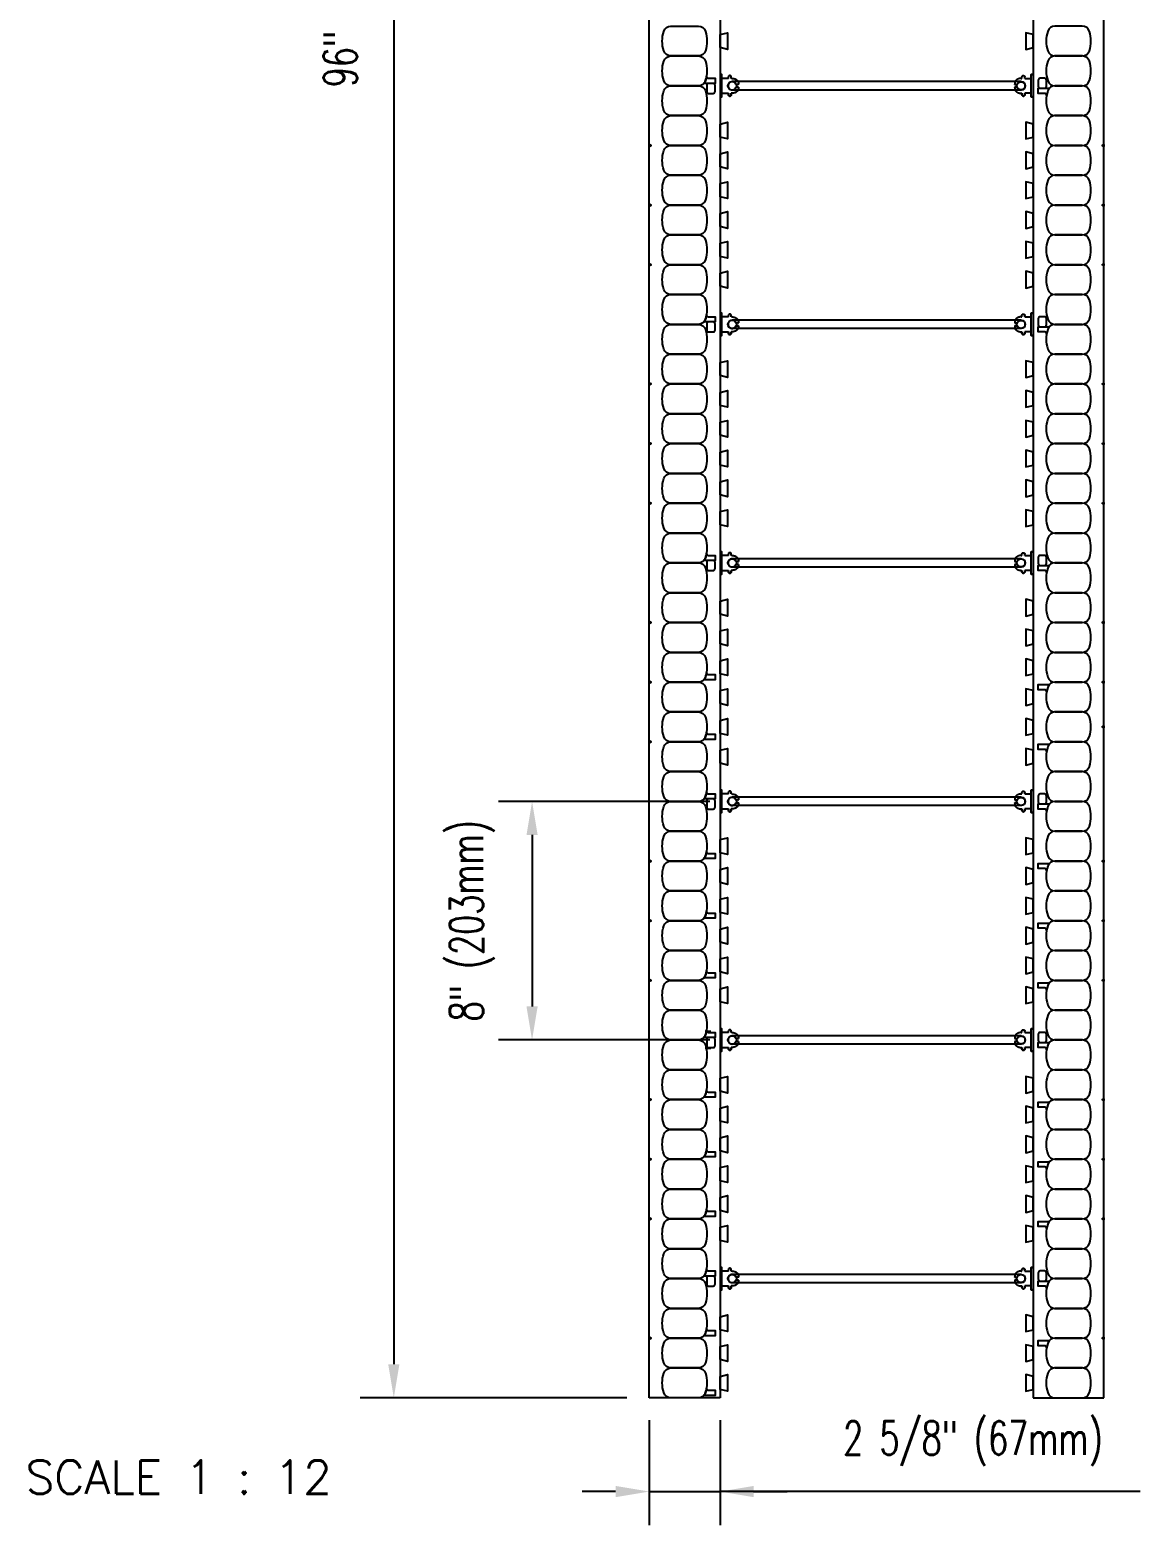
# Model space of a CAD drawing. Header units: inches. Extents: x 271 to 398, y 114 to 215.
# Drawn here: x 360.7 to 397.9, y 114.3 to 164.4 of the extents above; entities that cross this region are included whole.
import ezdxf

# ---------------------------------------------------------------- set-up
doc = ezdxf.new("R2010")
doc.units = ezdxf.units.IN
doc.header["$MEASUREMENT"] = 0
for name, color, linetype in [('line25', 2, 'Continuous'), ('LINE50', 5, 'Continuous'), ('LINE9', 9, 'Continuous'), ('TEXT', 4, 'Continuous')]:
    doc.layers.add(name, color=color, linetype=linetype)
doc.styles.add('DIM', font='romans.shx', dxfattribs={"width": 0.7})
doc.styles.add('ROMANS', font='romans.shx', dxfattribs={"height": 0.75})
doc.dimstyles.new('ext_12', dxfattribs={"dimscale": 12, "dimtxt": 0.09375, "dimasz": 0.09375, "dimexe": 0.09375, "dimexo": 0.0625, "dimgap": 0.0625, "dimtad": 1, "dimdec": 1, "dimzin": 2, "dimdsep": 46, "dimlunit": 4, "dimtxsty": 'DIM', "dimcen": 0.09, "dimdle": 0.09375, "dimclrt": 4, "dimadec": 0, "dimazin": 0, "dimtfac": 1, "dimtdec": 1, "dimtmove": 2, "dimatfit": 3, "dimfxl": 0, "dimfrac": 2, "dimtolj": 1, "dimtzin": 0, "dimarcsym": 0})

# ---------------------------------------------------------------- blocks, each defined once
blk = doc.blocks.new('*D18')
at = {"layer": 'Defpoints', "color": 0}
for p in [(381.434, 214.527), (372.87, 118.527), (381.434, 118.527)]:
    blk.add_point(p, dxfattribs=at)
at = {"layer": 'TEXT', "color": 0, "lineweight": -2}
for p, q in [((380.684, 214.527), (371.745, 214.527)), ((372.87, 213.402), (372.87, 119.652)), ((380.684, 118.527), (371.745, 118.527))]:
    blk.add_line(p, q, dxfattribs=at)
at = {"layer": 'TEXT', "color": 0}
for points in [[(372.682, 213.402), (373.057, 213.402), (372.87, 214.527)], [(372.682, 119.652), (373.057, 119.652), (372.87, 118.527)]]:
    blk.add_solid(points, dxfattribs=at)
at = {"layer": 'TEXT', "color": 4, "insert": (371.263, 166.527), "char_height": 1.125, "attachment_point": 5, "rotation": 90, "style": 'DIM'}
blk.add_mtext('\\A1;96" (2440mm)', dxfattribs=at)
blk = doc.blocks.new('*D19')
at = {"layer": 'Defpoints', "color": 0}
for p in [(384.215, 138.527), (377.506, 130.527), (384.215, 130.527)]:
    blk.add_point(p, dxfattribs=at)
at = {"layer": 'TEXT', "color": 0, "lineweight": -2}
for p, q in [((383.465, 138.527), (376.381, 138.527)), ((377.506, 137.402), (377.506, 131.652)), ((383.465, 130.527), (376.381, 130.527))]:
    blk.add_line(p, q, dxfattribs=at)
at = {"layer": 'TEXT', "color": 0}
for points in [[(377.319, 137.402), (377.694, 137.402), (377.506, 138.527)], [(377.319, 131.652), (377.694, 131.652), (377.506, 130.527)]]:
    blk.add_solid(points, dxfattribs=at)
at = {"layer": 'TEXT', "color": 4, "insert": (375.493, 134.527), "char_height": 1.125, "attachment_point": 5, "rotation": 90, "style": 'DIM'}
blk.add_mtext('\\A1;8" (203mm) ', dxfattribs=at)
blk = doc.blocks.new('Connector')
blk.add_point((0.271, 0))
at = {"layer": 'LINE9'}
for p, q in [((0, 0.375), (0, -0.375)), ((0.062, -0.375), (0.062, 0.375)), ((0.281, 0.25), (0.062, 0.25))]:
    blk.add_line(p, q, dxfattribs=at)
for points, weights in [([(0.007, 0.375), (0.004, 0.375), (0, 0.375)], [1, 0.972587069138, 0.950305488115]), ([(0.327, 0.343), (0.308, 0.343), (0.281, 0.317), (0.281, 0.297)], [1, 0.85355339, 0.85355339, 1]), ([(0.328, 0.343), (0.327, 0.343), (0.327, 0.343)], [1, 0.70710678, 1]), ([(0.375, 0.297), (0.375, 0.317), (0.348, 0.343), (0.329, 0.343)], [1, 0.85355339, 0.85355339, 1]), ([(0.406, 0.25), (0.546, 0.25), (0.619, 0.131)], [0.958404415409, 0.794674173519, 0.864651571113]), ([(0.619, 0.052), (0.612, 0.049), (0.604, 0.049)], [0.83615024178, 0.892081430621, 1]), ([(0, -0.375), (0.004, -0.375), (0.007, -0.375)], [0.950305488115, 0.972587069138, 1]), ([(0.281, -0.297), (0.281, -0.317), (0.308, -0.343), (0.327, -0.343)], [1, 0.85355339, 0.85355339, 1]), ([(0.327, -0.343), (0.281, -0.343), (0.281, -0.297)], [1, 0.70710678, 1]), ([(0.329, -0.343), (0.348, -0.343), (0.375, -0.317), (0.375, -0.297)], [1, 0.85355339, 0.85355339, 1]), ([(0.375, -0.297), (0.375, -0.343), (0.329, -0.343)], [1, 0.70710678, 1]), ([(0.619, -0.131), (0.546, -0.25), (0.406, -0.25)], [0.864651574428, 0.794674169686, 0.958404415195]), ([(0.604, -0.049), (0.612, -0.049), (0.619, -0.052)], [1, 0.89208144177, 0.836150253337])]:
    blk.add_rational_spline(points, weights, degree=2, dxfattribs=at)
for points, degree in [([(0, 0.375), (0.002, 0.375), (0.005, 0.375), (0.007, 0.375)], 3), ([(0.007, 0.375), (0.021, 0.375), (0.051, 0.375), (0.062, 0.375), (0.062, 0.375)], 3), ([(0.281, 0.25), (0.281, 0.297)], 1), ([(0.327, 0.343), (0.327, 0.343), (0.328, 0.343), (0.328, 0.343)], 3), ([(0.328, 0.343), (0.329, 0.343), (0.329, 0.343), (0.329, 0.343)], 3), ([(0.375, 0.25), (0.375, 0.297)], 1), ([(0.406, 0.25), (0.375, 0.25)], 1), ([(0.406, 0.25), (0.406, 0.25)], 1), ([(0.406, 0.25), (0.406, 0.25)], 1), ([(0.406, 0.25), (0.406, 0.25)], 1), ([(0.406, 0.25), (0.406, 0.25)], 1), ([(0.406, 0.25), (0.406, 0.25)], 1), ([(0.406, 0.25), (0.406, 0.25)], 1), ([(0.406, 0.25), (0.406, 0.25)], 1), ([(0.406, 0.25), (0.406, 0.25)], 1), ([(0.406, 0.25), (0.406, 0.25)], 1), ([(0.406, 0.25), (0.406, 0.25)], 1), ([(0.406, 0.25), (0.406, 0.25)], 1), ([(0.406, 0.25), (0.406, 0.25)], 1), ([(0.406, 0.25), (0.406, 0.25)], 1), ([(0.406, 0.25), (0.406, 0.25)], 1), ([(0.406, 0.25), (0.406, 0.25)], 1), ([(0.406, 0.25), (0.406, 0.25)], 1), ([(0.406, 0.25), (0.406, 0.25)], 1), ([(0.406, 0.25), (0.406, 0.25)], 1), ([(0.406, 0.25), (0.406, 0.25)], 1), ([(0.406, 0.25), (0.406, 0.25)], 1), ([(0.406, 0.25), (0.406, 0.25)], 1), ([(0.406, 0.25), (0.406, 0.25)], 1), ([(0.406, 0.25), (0.406, 0.25)], 1), ([(0.406, 0.25), (0.406, 0.25)], 1), ([(0.604, 0.049), (0.532, 0.049)], 1), ([(0.532, 0.049), (0.532, 0.049)], 1), ([(0.532, 0.049), (0.532, 0.049)], 1), ([(0.532, 0.049), (0.532, 0.049)], 1), ([(0.532, 0.049), (0.532, 0.049)], 1), ([(0.532, 0.049), (0.532, 0.049)], 1), ([(0.532, 0.049), (0.532, 0.049)], 1), ([(0.532, 0.049), (0.532, 0.049)], 1), ([(0.532, 0.049), (0.532, 0.049)], 1), ([(0.532, 0.049), (0.532, 0.049)], 1), ([(0.532, 0.049), (0.532, 0.049)], 1), ([(0.604, 0.049), (0.609, 0.049), (0.614, 0.05), (0.619, 0.052)], 3), ([(0.604, 0.049), (0.604, 0.049)], 1), ([(0.604, 0.049), (0.604, 0.049)], 1), ([(0.604, 0.049), (0.604, 0.049)], 1), ([(0.604, 0.049), (0.604, 0.049)], 1), ([(0.619, 0.131), (0.619, 0.052)], 1), ([(0.619, 0.131), (0.619, 0.131)], 1), ([(0.619, 0.131), (0.619, 0.131)], 1), ([(0.619, 0.131), (0.619, 0.131)], 1), ([(0.619, 0.131), (0.619, 0.131)], 1), ([(0.007, -0.375), (0.005, -0.375), (0.002, -0.375), (0, -0.375)], 3), ([(0.062, -0.375), (0.062, -0.375), (0.051, -0.375), (0.021, -0.375), (0.007, -0.375)], 3), ([(0.062, -0.25), (0.281, -0.25)], 1), ([(0.281, -0.297), (0.281, -0.25)], 1), ([(0.281, -0.25), (0.281, -0.297)], 1), ([(0.328, -0.343), (0.328, -0.343), (0.327, -0.343), (0.327, -0.343)], 3), ([(0.329, -0.343), (0.329, -0.343), (0.329, -0.343), (0.328, -0.343)], 3), ([(0.375, -0.25), (0.375, -0.297)], 1), ([(0.375, -0.297), (0.375, -0.25)], 1), ([(0.406, -0.25), (0.375, -0.25)], 1), ([(0.406, -0.25), (0.406, -0.25)], 1), ([(0.406, -0.25), (0.406, -0.25)], 1), ([(0.406, -0.25), (0.406, -0.25)], 1), ([(0.406, -0.25), (0.406, -0.25)], 1), ([(0.406, -0.25), (0.406, -0.25)], 1), ([(0.406, -0.25), (0.406, -0.25)], 1), ([(0.406, -0.25), (0.406, -0.25)], 1), ([(0.406, -0.25), (0.406, -0.25)], 1), ([(0.406, -0.25), (0.406, -0.25)], 1), ([(0.406, -0.25), (0.406, -0.25)], 1), ([(0.406, -0.25), (0.406, -0.25)], 1), ([(0.532, -0.049), (0.604, -0.049)], 1), ([(0.604, -0.049), (0.58, -0.049), (0.556, -0.049), (0.532, -0.049)], 3), ([(0.532, -0.049), (0.532, -0.049)], 1), ([(0.532, -0.049), (0.532, -0.049)], 1), ([(0.532, -0.049), (0.532, -0.049)], 1), ([(0.532, -0.049), (0.532, -0.049)], 1), ([(0.619, -0.052), (0.614, -0.05), (0.609, -0.049), (0.604, -0.049)], 3), ([(0.604, -0.049), (0.604, -0.049)], 1), ([(0.604, -0.049), (0.604, -0.049)], 1), ([(0.604, -0.049), (0.604, -0.049)], 1), ([(0.604, -0.049), (0.604, -0.049)], 1), ([(0.604, -0.049), (0.604, -0.049)], 1), ([(0.604, -0.049), (0.604, -0.049)], 1), ([(0.604, -0.049), (0.604, -0.049)], 1), ([(0.604, -0.049), (0.604, -0.049)], 1), ([(0.619, -0.052), (0.619, -0.131)], 1), ([(0.619, -0.131), (0.619, -0.131)], 1), ([(0.619, -0.131), (0.619, -0.131)], 1), ([(0.619, -0.131), (0.619, -0.131)], 1), ([(0.619, -0.131), (0.619, -0.131)], 1)]:
    blk.add_open_spline(points, degree=degree, dxfattribs=at)
for points, weights, knots in [([(0.062, 0.375), (0.062, 0.375), (0.046, 0.375), (0.03, 0.375), (0.007, 0.375)], [0.868718858569, 0.861102746415, 1, 0.861102734288, 0.868718859898], [0, 0, 0, 0.5, 0.5, 1, 1, 1]), ([(0.532, 0.049), (0.472, 0.203), (0.333, 0.113), (0.157, 0), (0.333, -0.113), (0.472, -0.203), (0.532, -0.049)], [0.899508922286, 0.599718215298, 1, 0.54226024, 1, 0.599718224335, 0.899508908749], [0, 0, 0, 0.318112, 0.318112, 0.681888, 0.681888, 1, 1, 1]), ([(0.007, -0.375), (0.03, -0.375), (0.046, -0.375), (0.062, -0.375), (0.062, -0.375)], [0.868718859319, 0.861102739573, 1, 0.861102742958, 0.868718858948], [0, 0, 0, 0.5, 0.5, 1, 1, 1])]:
    blk.add_rational_spline(points, weights, degree=2, knots=knots, dxfattribs=at)
blk = doc.blocks.new('WEB_CENTRE_TOP_10')
for p, q in [((-0.141, 9.688), (-0.141, 0)), ((0.141, 9.688), (0.141, 0))]:
    blk.add_line(p, q)
for centre in [(0, 9.688), (0, 0)]:
    blk.add_circle(centre, 0.141)
blk = doc.blocks.new('*D25')
at = {"layer": 'Defpoints', "color": 0}
for p in [(381.434, 118.527), (383.809, 118.527), (383.809, 115.383)]:
    blk.add_point(p, dxfattribs=at)
at = {"layer": 'TEXT', "color": 0, "lineweight": -2}
for p, q in [((381.434, 117.777), (381.434, 114.258)), ((383.809, 117.777), (383.809, 114.258)), ((380.309, 115.383), (379.184, 115.383)), ((381.434, 115.383), (383.809, 115.383)), ((381.434, 115.383), (383.809, 115.383)), ((397.895, 115.383), (383.809, 115.383)), ((384.934, 115.383), (386.059, 115.383))]:
    blk.add_line(p, q, dxfattribs=at)
at = {"layer": 'TEXT', "color": 0}
for points in [[(380.309, 115.571), (380.309, 115.196), (381.434, 115.383)], [(384.934, 115.571), (384.934, 115.196), (383.809, 115.383)]]:
    blk.add_solid(points, dxfattribs=at)
at = {"layer": 'TEXT', "color": 4, "insert": (392.289, 116.991), "char_height": 1.125, "attachment_point": 5, "style": 'DIM'}
blk.add_mtext('\\A1;2 5/8" (67mm)', dxfattribs=at)

msp = doc.modelspace()

# ---------------------------------------------------------------- linework, layer by layer
at = {"layer": 'line25'}
for p, q in [((383.809, 187.808), (383.809, 118.527)), ((394.309, 187.808), (394.309, 118.527))]:
    msp.add_line(p, q, dxfattribs=at)
for points in [[(383.809, 164.246), (384.059, 164.308), (384.059, 163.746), (383.809, 163.808)], [(394.309, 164.246), (394.059, 164.308), (394.059, 163.746), (394.309, 163.808)], [(383.809, 161.246), (384.059, 161.308), (384.059, 160.746), (383.809, 160.808)], [(394.309, 161.246), (394.059, 161.308), (394.059, 160.746), (394.309, 160.808)], [(383.809, 160.246), (384.059, 160.308), (384.059, 159.746), (383.809, 159.808)], [(394.309, 160.246), (394.059, 160.308), (394.059, 159.746), (394.309, 159.808)], [(383.809, 159.246), (384.059, 159.308), (384.059, 158.746), (383.809, 158.808)], [(394.309, 159.246), (394.059, 159.308), (394.059, 158.746), (394.309, 158.808)], [(383.809, 158.246), (384.059, 158.308), (384.059, 157.746), (383.809, 157.808)], [(394.309, 158.246), (394.059, 158.308), (394.059, 157.746), (394.309, 157.808)], [(383.809, 157.246), (384.059, 157.308), (384.059, 156.746), (383.809, 156.808)], [(394.309, 157.246), (394.059, 157.308), (394.059, 156.746), (394.309, 156.808)], [(383.809, 156.246), (384.059, 156.308), (384.059, 155.746), (383.809, 155.808)], [(394.309, 156.246), (394.059, 156.308), (394.059, 155.746), (394.309, 155.808)], [(383.809, 153.246), (384.059, 153.308), (384.059, 152.746), (383.809, 152.808)], [(394.309, 153.246), (394.059, 153.308), (394.059, 152.746), (394.309, 152.808)], [(383.809, 152.246), (384.059, 152.308), (384.059, 151.746), (383.809, 151.808)], [(394.309, 152.246), (394.059, 152.308), (394.059, 151.746), (394.309, 151.808)], [(383.809, 151.246), (384.059, 151.308), (384.059, 150.746), (383.809, 150.808)], [(394.309, 151.246), (394.059, 151.308), (394.059, 150.746), (394.309, 150.808)], [(383.809, 150.246), (384.059, 150.308), (384.059, 149.746), (383.809, 149.808)], [(394.309, 150.246), (394.059, 150.308), (394.059, 149.746), (394.309, 149.808)], [(383.809, 149.246), (384.059, 149.308), (384.059, 148.746), (383.809, 148.808)], [(394.309, 149.246), (394.059, 149.308), (394.059, 148.746), (394.309, 148.808)], [(383.809, 148.246), (384.059, 148.308), (384.059, 147.746), (383.809, 147.808)], [(394.309, 148.246), (394.059, 148.308), (394.059, 147.746), (394.309, 147.808)], [(383.809, 145.246), (384.059, 145.308), (384.059, 144.746), (383.809, 144.808)], [(394.309, 145.246), (394.059, 145.308), (394.059, 144.746), (394.309, 144.808)], [(383.809, 144.246), (384.059, 144.308), (384.059, 143.746), (383.809, 143.808)], [(394.309, 144.246), (394.059, 144.308), (394.059, 143.746), (394.309, 143.808)], [(383.809, 143.246), (384.059, 143.308), (384.059, 142.746), (383.809, 142.808)], [(394.309, 143.246), (394.059, 143.308), (394.059, 142.746), (394.309, 142.808)], [(383.809, 142.246), (384.059, 142.308), (384.059, 141.746), (383.809, 141.808)], [(394.309, 142.246), (394.059, 142.308), (394.059, 141.746), (394.309, 141.808)], [(383.809, 141.246), (384.059, 141.308), (384.059, 140.746), (383.809, 140.808)], [(394.309, 141.246), (394.059, 141.308), (394.059, 140.746), (394.309, 140.808)], [(383.809, 140.246), (384.059, 140.308), (384.059, 139.746), (383.809, 139.808)], [(394.309, 140.246), (394.059, 140.308), (394.059, 139.746), (394.309, 139.808)], [(383.809, 137.246), (384.059, 137.308), (384.059, 136.746), (383.809, 136.808)], [(394.309, 137.246), (394.059, 137.308), (394.059, 136.746), (394.309, 136.808)], [(383.809, 136.246), (384.059, 136.308), (384.059, 135.746), (383.809, 135.808)], [(394.309, 136.246), (394.059, 136.308), (394.059, 135.746), (394.309, 135.808)], [(383.809, 135.246), (384.059, 135.308), (384.059, 134.746), (383.809, 134.808)], [(394.309, 135.246), (394.059, 135.308), (394.059, 134.746), (394.309, 134.808)], [(383.809, 134.246), (384.059, 134.308), (384.059, 133.746), (383.809, 133.808)], [(394.309, 134.246), (394.059, 134.308), (394.059, 133.746), (394.309, 133.808)], [(383.809, 133.246), (384.059, 133.308), (384.059, 132.746), (383.809, 132.808)], [(394.309, 133.246), (394.059, 133.308), (394.059, 132.746), (394.309, 132.808)], [(383.809, 132.246), (384.059, 132.308), (384.059, 131.746), (383.809, 131.808)], [(394.309, 132.246), (394.059, 132.308), (394.059, 131.746), (394.309, 131.808)], [(383.809, 129.246), (384.059, 129.308), (384.059, 128.746), (383.809, 128.808)], [(394.309, 129.246), (394.059, 129.308), (394.059, 128.746), (394.309, 128.808)], [(383.809, 128.246), (384.059, 128.308), (384.059, 127.746), (383.809, 127.808)], [(394.309, 128.246), (394.059, 128.308), (394.059, 127.746), (394.309, 127.808)], [(383.809, 127.246), (384.059, 127.308), (384.059, 126.746), (383.809, 126.808)], [(394.309, 127.246), (394.059, 127.308), (394.059, 126.746), (394.309, 126.808)], [(383.809, 126.246), (384.059, 126.308), (384.059, 125.746), (383.809, 125.808)], [(394.309, 126.246), (394.059, 126.308), (394.059, 125.746), (394.309, 125.808)], [(383.809, 125.246), (384.059, 125.308), (384.059, 124.746), (383.809, 124.808)], [(394.309, 125.246), (394.059, 125.308), (394.059, 124.746), (394.309, 124.808)], [(383.809, 124.246), (384.059, 124.308), (384.059, 123.746), (383.809, 123.808)], [(394.309, 124.246), (394.059, 124.308), (394.059, 123.746), (394.309, 123.808)], [(383.809, 121.246), (384.059, 121.308), (384.059, 120.746), (383.809, 120.808)], [(394.309, 121.246), (394.059, 121.308), (394.059, 120.746), (394.309, 120.808)], [(383.809, 120.246), (384.059, 120.308), (384.059, 119.746), (383.809, 119.808)], [(394.309, 120.246), (394.059, 120.308), (394.059, 119.746), (394.309, 119.808)], [(383.809, 119.246), (384.059, 119.308), (384.059, 118.746), (383.809, 118.808)], [(394.309, 119.246), (394.059, 119.308), (394.059, 118.746), (394.309, 118.808)]]:
    msp.add_lwpolyline(points, close=True, dxfattribs=at)
at = {"layer": 'LINE50'}
for p, q in [((381.434, 118.527), (381.434, 188.496)), ((396.684, 118.527), (396.684, 188.496)), ((383.809, 118.527), (381.434, 118.527)), ((394.309, 118.527), (396.684, 118.527))]:
    msp.add_line(p, q, dxfattribs=at)
at = {"layer": 'LINE9'}
for p, q in [((383.499, 130.81), (383.316, 130.81)), ((383.499, 130.245), (383.316, 130.245))]:
    msp.add_line(p, q, dxfattribs=at)
for points in [[(383.32, 164.354, -0.157671), (383.32, 163.7, -0.325305), (383.082, 163.527), (382.161, 163.527, -0.325305), (381.923, 163.7, -0.157671), (381.923, 164.354, -0.325305), (382.161, 164.527), (383.082, 164.527, -0.325305)], [(394.798, 164.354, 0.157671), (394.798, 163.7, 0.325305), (395.036, 163.527), (395.957, 163.527, 0.325305), (396.195, 163.7, 0.157671), (396.195, 164.354, 0.325305), (395.957, 164.527), (395.036, 164.527, 0.325305)], [(383.32, 163.354, -0.157671), (383.32, 162.7, -0.325305), (383.082, 162.527), (382.161, 162.527, -0.325305), (381.923, 162.7, -0.157671), (381.923, 163.354, -0.325305), (382.161, 163.527), (383.082, 163.527, -0.325305)], [(394.798, 163.354, 0.157671), (394.798, 162.7, 0.325305), (395.036, 162.527), (395.957, 162.527, 0.325305), (396.195, 162.7, 0.157671), (396.195, 163.354, 0.325305), (395.957, 163.527), (395.036, 163.527, 0.325305)], [(383.32, 162.354, -0.157671), (383.32, 161.7, -0.325305), (383.082, 161.527), (382.161, 161.527, -0.325305), (381.923, 161.7, -0.157671), (381.923, 162.354, -0.325305), (382.161, 162.527), (383.082, 162.527, -0.325305)], [(383.32, 162.7, 0.037267), (383.358, 162.854, 0.463036), (383.419, 162.781), (383.641, 162.781), (383.641, 162.61), (383.295, 162.61, 0.189002), (383.252, 162.594, 0.128407)], [(383.426, 162.61, 0.414214), (383.363, 162.548), (383.363, 162.336, 0.414214), (383.426, 162.273), (383.578, 162.273, 0.414214), (383.641, 162.336), (383.641, 162.548, 0.414214), (383.578, 162.61)], [(394.478, 162.719), (394.478, 162.506, 0.414214), (394.54, 162.444), (394.693, 162.444, 0.414214), (394.755, 162.506), (394.755, 162.719, 0.414214), (394.693, 162.781), (394.54, 162.781, 0.414214)], [(394.798, 162.354, 0.157671), (394.798, 161.7, 0.325305), (395.036, 161.527), (395.957, 161.527, 0.325305), (396.195, 161.7, 0.157671), (396.195, 162.354, 0.325305), (395.957, 162.527), (395.036, 162.527, 0.325305)], [(394.798, 162.354, 0.037267), (394.761, 162.2, 0.463036), (394.699, 162.273), (394.478, 162.273), (394.478, 162.444), (394.824, 162.444, 0.189002), (394.866, 162.461, 0.128407)], [(383.32, 161.354, -0.157671), (383.32, 160.7, -0.325305), (383.082, 160.527), (382.161, 160.527, -0.325305), (381.923, 160.7, -0.157671), (381.923, 161.354, -0.325305), (382.161, 161.527), (383.082, 161.527, -0.325305)], [(394.798, 161.354, 0.157671), (394.798, 160.7, 0.325305), (395.036, 160.527), (395.957, 160.527, 0.325305), (396.195, 160.7, 0.157671), (396.195, 161.354, 0.325305), (395.957, 161.527), (395.036, 161.527, 0.325305)], [(383.32, 160.354, -0.157671), (383.32, 159.7, -0.325305), (383.082, 159.527), (382.161, 159.527, -0.325305), (381.923, 159.7, -0.157671), (381.923, 160.354, -0.325305), (382.161, 160.527), (383.082, 160.527, -0.325305)], [(394.798, 160.354, 0.157671), (394.798, 159.7, 0.325305), (395.036, 159.527), (395.957, 159.527, 0.325305), (396.195, 159.7, 0.157671), (396.195, 160.354, 0.325305), (395.957, 160.527), (395.036, 160.527, 0.325305)], [(383.32, 159.354, -0.157671), (383.32, 158.7, -0.325305), (383.082, 158.527), (382.161, 158.527, -0.325305), (381.923, 158.7, -0.157671), (381.923, 159.354, -0.325305), (382.161, 159.527), (383.082, 159.527, -0.325305)], [(394.798, 159.354, 0.157671), (394.798, 158.7, 0.325305), (395.036, 158.527), (395.957, 158.527, 0.325305), (396.195, 158.7, 0.157671), (396.195, 159.354, 0.325305), (395.957, 159.527), (395.036, 159.527, 0.325305)], [(383.32, 158.354, -0.157671), (383.32, 157.7, -0.325305), (383.082, 157.527), (382.161, 157.527, -0.325305), (381.923, 157.7, -0.157671), (381.923, 158.354, -0.325305), (382.161, 158.527), (383.082, 158.527, -0.325305)], [(394.798, 158.354, 0.157671), (394.798, 157.7, 0.325305), (395.036, 157.527), (395.957, 157.527, 0.325305), (396.195, 157.7, 0.157671), (396.195, 158.354, 0.325305), (395.957, 158.527), (395.036, 158.527, 0.325305)], [(383.32, 157.354, -0.157671), (383.32, 156.7, -0.325305), (383.082, 156.527), (382.161, 156.527, -0.325305), (381.923, 156.7, -0.157671), (381.923, 157.354, -0.325305), (382.161, 157.527), (383.082, 157.527, -0.325305)], [(394.798, 157.354, 0.157671), (394.798, 156.7, 0.325305), (395.036, 156.527), (395.957, 156.527, 0.325305), (396.195, 156.7, 0.157671), (396.195, 157.354, 0.325305), (395.957, 157.527), (395.036, 157.527, 0.325305)], [(383.32, 156.354, -0.157671), (383.32, 155.7, -0.325305), (383.082, 155.527), (382.161, 155.527, -0.325305), (381.923, 155.7, -0.157671), (381.923, 156.354, -0.325305), (382.161, 156.527), (383.082, 156.527, -0.325305)], [(394.798, 156.354, 0.157671), (394.798, 155.7, 0.325305), (395.036, 155.527), (395.957, 155.527, 0.325305), (396.195, 155.7, 0.157671), (396.195, 156.354, 0.325305), (395.957, 156.527), (395.036, 156.527, 0.325305)], [(383.32, 155.354, -0.157671), (383.32, 154.7, -0.325305), (383.082, 154.527), (382.161, 154.527, -0.325305), (381.923, 154.7, -0.157671), (381.923, 155.354, -0.325305), (382.161, 155.527), (383.082, 155.527, -0.325305)], [(394.798, 155.354, 0.157671), (394.798, 154.7, 0.325305), (395.036, 154.527), (395.957, 154.527, 0.325305), (396.195, 154.7, 0.157671), (396.195, 155.354, 0.325305), (395.957, 155.527), (395.036, 155.527, 0.325305)], [(383.32, 154.354, -0.157671), (383.32, 153.7, -0.325305), (383.082, 153.527), (382.161, 153.527, -0.325305), (381.923, 153.7, -0.157671), (381.923, 154.354, -0.325305), (382.161, 154.527), (383.082, 154.527, -0.325305)], [(383.32, 154.7, 0.037267), (383.358, 154.854, 0.463036), (383.419, 154.781), (383.641, 154.781), (383.641, 154.61), (383.295, 154.61, 0.189002), (383.252, 154.594, 0.128407)], [(383.426, 154.61, 0.414214), (383.363, 154.548), (383.363, 154.336, 0.414214), (383.426, 154.273), (383.578, 154.273, 0.414214), (383.641, 154.336), (383.641, 154.548, 0.414214), (383.578, 154.61)], [(394.478, 154.719), (394.478, 154.506, 0.414214), (394.54, 154.444), (394.693, 154.444, 0.414214), (394.755, 154.506), (394.755, 154.719, 0.414214), (394.693, 154.781), (394.54, 154.781, 0.414214)], [(394.798, 154.354, 0.037267), (394.761, 154.2, 0.463036), (394.699, 154.273), (394.478, 154.273), (394.478, 154.444), (394.824, 154.444, 0.189002), (394.866, 154.461, 0.128407)], [(394.798, 154.354, 0.157671), (394.798, 153.7, 0.325305), (395.036, 153.527), (395.957, 153.527, 0.325305), (396.195, 153.7, 0.157671), (396.195, 154.354, 0.325305), (395.957, 154.527), (395.036, 154.527, 0.325305)], [(383.32, 153.354, -0.157671), (383.32, 152.7, -0.325305), (383.082, 152.527), (382.161, 152.527, -0.325305), (381.923, 152.7, -0.157671), (381.923, 153.354, -0.325305), (382.161, 153.527), (383.082, 153.527, -0.325305)], [(394.798, 153.354, 0.157671), (394.798, 152.7, 0.325305), (395.036, 152.527), (395.957, 152.527, 0.325305), (396.195, 152.7, 0.157671), (396.195, 153.354, 0.325305), (395.957, 153.527), (395.036, 153.527, 0.325305)], [(383.32, 152.354, -0.157671), (383.32, 151.7, -0.325305), (383.082, 151.527), (382.161, 151.527, -0.325305), (381.923, 151.7, -0.157671), (381.923, 152.354, -0.325305), (382.161, 152.527), (383.082, 152.527, -0.325305)], [(394.798, 152.354, 0.157671), (394.798, 151.7, 0.325305), (395.036, 151.527), (395.957, 151.527, 0.325305), (396.195, 151.7, 0.157671), (396.195, 152.354, 0.325305), (395.957, 152.527), (395.036, 152.527, 0.325305)], [(383.32, 151.354, -0.157671), (383.32, 150.7, -0.325305), (383.082, 150.527), (382.161, 150.527, -0.325305), (381.923, 150.7, -0.157671), (381.923, 151.354, -0.325305), (382.161, 151.527), (383.082, 151.527, -0.325305)], [(394.798, 151.354, 0.157671), (394.798, 150.7, 0.325305), (395.036, 150.527), (395.957, 150.527, 0.325305), (396.195, 150.7, 0.157671), (396.195, 151.354, 0.325305), (395.957, 151.527), (395.036, 151.527, 0.325305)], [(383.32, 150.354, -0.157671), (383.32, 149.7, -0.325305), (383.082, 149.527), (382.161, 149.527, -0.325305), (381.923, 149.7, -0.157671), (381.923, 150.354, -0.325305), (382.161, 150.527), (383.082, 150.527, -0.325305)], [(394.798, 150.354, 0.157671), (394.798, 149.7, 0.325305), (395.036, 149.527), (395.957, 149.527, 0.325305), (396.195, 149.7, 0.157671), (396.195, 150.354, 0.325305), (395.957, 150.527), (395.036, 150.527, 0.325305)], [(383.32, 149.354, -0.157671), (383.32, 148.7, -0.325305), (383.082, 148.527), (382.161, 148.527, -0.325305), (381.923, 148.7, -0.157671), (381.923, 149.354, -0.325305), (382.161, 149.527), (383.082, 149.527, -0.325305)], [(394.798, 149.354, 0.157671), (394.798, 148.7, 0.325305), (395.036, 148.527), (395.957, 148.527, 0.325305), (396.195, 148.7, 0.157671), (396.195, 149.354, 0.325305), (395.957, 149.527), (395.036, 149.527, 0.325305)], [(383.32, 148.354, -0.157671), (383.32, 147.7, -0.325305), (383.082, 147.527), (382.161, 147.527, -0.325305), (381.923, 147.7, -0.157671), (381.923, 148.354, -0.325305), (382.161, 148.527), (383.082, 148.527, -0.325305)], [(394.798, 148.354, 0.157671), (394.798, 147.7, 0.325305), (395.036, 147.527), (395.957, 147.527, 0.325305), (396.195, 147.7, 0.157671), (396.195, 148.354, 0.325305), (395.957, 148.527), (395.036, 148.527, 0.325305)], [(383.32, 147.354, -0.157671), (383.32, 146.7, -0.325305), (383.082, 146.527), (382.161, 146.527, -0.325305), (381.923, 146.7, -0.157671), (381.923, 147.354, -0.325305), (382.161, 147.527), (383.082, 147.527, -0.325305)], [(394.798, 147.354, 0.157671), (394.798, 146.7, 0.325305), (395.036, 146.527), (395.957, 146.527, 0.325305), (396.195, 146.7, 0.157671), (396.195, 147.354, 0.325305), (395.957, 147.527), (395.036, 147.527, 0.325305)], [(383.32, 146.354, -0.157671), (383.32, 145.7, -0.325305), (383.082, 145.527), (382.161, 145.527, -0.325305), (381.923, 145.7, -0.157671), (381.923, 146.354, -0.325305), (382.161, 146.527), (383.082, 146.527, -0.325305)], [(383.32, 146.7, 0.037267), (383.358, 146.854, 0.463036), (383.419, 146.781), (383.641, 146.781), (383.641, 146.61), (383.295, 146.61, 0.189002), (383.252, 146.594, 0.128407)], [(383.426, 146.61, 0.414214), (383.363, 146.548), (383.363, 146.336, 0.414214), (383.426, 146.273), (383.578, 146.273, 0.414214), (383.641, 146.336), (383.641, 146.548, 0.414214), (383.578, 146.61)], [(394.478, 146.719), (394.478, 146.506, 0.414214), (394.54, 146.444), (394.693, 146.444, 0.414214), (394.755, 146.506), (394.755, 146.719, 0.414214), (394.693, 146.781), (394.54, 146.781, 0.414214)], [(394.798, 146.354, 0.037267), (394.761, 146.2, 0.463036), (394.699, 146.273), (394.478, 146.273), (394.478, 146.444), (394.824, 146.444, 0.189002), (394.866, 146.461, 0.128407)], [(394.798, 146.354, 0.157671), (394.798, 145.7, 0.325305), (395.036, 145.527), (395.957, 145.527, 0.325305), (396.195, 145.7, 0.157671), (396.195, 146.354, 0.325305), (395.957, 146.527), (395.036, 146.527, 0.325305)], [(383.32, 145.354, -0.157671), (383.32, 144.7, -0.325305), (383.082, 144.527), (382.161, 144.527, -0.325305), (381.923, 144.7, -0.157671), (381.923, 145.354, -0.325305), (382.161, 145.527), (383.082, 145.527, -0.325305)], [(394.798, 145.354, 0.157671), (394.798, 144.7, 0.325305), (395.036, 144.527), (395.957, 144.527, 0.325305), (396.195, 144.7, 0.157671), (396.195, 145.354, 0.325305), (395.957, 145.527), (395.036, 145.527, 0.325305)], [(383.32, 144.354, -0.157671), (383.32, 143.7, -0.325305), (383.082, 143.527), (382.161, 143.527, -0.325305), (381.923, 143.7, -0.157671), (381.923, 144.354, -0.325305), (382.161, 144.527), (383.082, 144.527, -0.325305)], [(394.798, 144.354, 0.157671), (394.798, 143.7, 0.325305), (395.036, 143.527), (395.957, 143.527, 0.325305), (396.195, 143.7, 0.157671), (396.195, 144.354, 0.325305), (395.957, 144.527), (395.036, 144.527, 0.325305)], [(383.32, 143.354, -0.157671), (383.32, 142.7, -0.325305), (383.082, 142.527), (382.161, 142.527, -0.325305), (381.923, 142.7, -0.157671), (381.923, 143.354, -0.325305), (382.161, 143.527), (383.082, 143.527, -0.325305)], [(394.798, 143.354, 0.157671), (394.798, 142.7, 0.325305), (395.036, 142.527), (395.957, 142.527, 0.325305), (396.195, 142.7, 0.157671), (396.195, 143.354, 0.325305), (395.957, 143.527), (395.036, 143.527, 0.325305)], [(383.32, 142.354, -0.157671), (383.32, 141.7, -0.325305), (383.082, 141.527), (382.161, 141.527, -0.325305), (381.923, 141.7, -0.157671), (381.923, 142.354, -0.325305), (382.161, 142.527), (383.082, 142.527, -0.325305)], [(383.32, 142.7, 0.037267), (383.358, 142.854, 0.463036), (383.419, 142.781), (383.641, 142.781), (383.641, 142.61), (383.295, 142.61, 0.189002), (383.252, 142.594, 0.128407)], [(394.798, 142.354, 0.037267), (394.761, 142.2, 0.463036), (394.699, 142.273), (394.478, 142.273), (394.478, 142.444), (394.824, 142.444, 0.189002), (394.866, 142.461, 0.128407)], [(394.798, 142.354, 0.157671), (394.798, 141.7, 0.325305), (395.036, 141.527), (395.957, 141.527, 0.325305), (396.195, 141.7, 0.157671), (396.195, 142.354, 0.325305), (395.957, 142.527), (395.036, 142.527, 0.325305)], [(383.32, 141.354, -0.157671), (383.32, 140.7, -0.325305), (383.082, 140.527), (382.161, 140.527, -0.325305), (381.923, 140.7, -0.157671), (381.923, 141.354, -0.325305), (382.161, 141.527), (383.082, 141.527, -0.325305)], [(394.798, 141.354, 0.157671), (394.798, 140.7, 0.325305), (395.036, 140.527), (395.957, 140.527, 0.325305), (396.195, 140.7, 0.157671), (396.195, 141.354, 0.325305), (395.957, 141.527), (395.036, 141.527, 0.325305)], [(383.32, 140.354, -0.157671), (383.32, 139.7, -0.325305), (383.082, 139.527), (382.161, 139.527, -0.325305), (381.923, 139.7, -0.157671), (381.923, 140.354, -0.325305), (382.161, 140.527), (383.082, 140.527, -0.325305)], [(383.32, 140.7, 0.037267), (383.358, 140.854, 0.463036), (383.419, 140.781), (383.641, 140.781), (383.641, 140.61), (383.295, 140.61, 0.189002), (383.252, 140.594, 0.128407)], [(394.798, 140.354, 0.037267), (394.761, 140.2, 0.463036), (394.699, 140.273), (394.478, 140.273), (394.478, 140.444), (394.824, 140.444, 0.189002), (394.866, 140.461, 0.128407)], [(394.798, 140.354, 0.157671), (394.798, 139.7, 0.325305), (395.036, 139.527), (395.957, 139.527, 0.325305), (396.195, 139.7, 0.157671), (396.195, 140.354, 0.325305), (395.957, 140.527), (395.036, 140.527, 0.325305)], [(383.32, 139.354, -0.157671), (383.32, 138.7, -0.325305), (383.082, 138.527), (382.161, 138.527, -0.325305), (381.923, 138.7, -0.157671), (381.923, 139.354, -0.325305), (382.161, 139.527), (383.082, 139.527, -0.325305)], [(394.798, 139.354, 0.157671), (394.798, 138.7, 0.325305), (395.036, 138.527), (395.957, 138.527, 0.325305), (396.195, 138.7, 0.157671), (396.195, 139.354, 0.325305), (395.957, 139.527), (395.036, 139.527, 0.325305)], [(383.32, 138.354, -0.157671), (383.32, 137.7, -0.325305), (383.082, 137.527), (382.161, 137.527, -0.325305), (381.923, 137.7, -0.157671), (381.923, 138.354, -0.325305), (382.161, 138.527), (383.082, 138.527, -0.325305)], [(383.32, 138.7, 0.037267), (383.358, 138.854, 0.463036), (383.419, 138.781), (383.641, 138.781), (383.641, 138.61), (383.295, 138.61, 0.189002), (383.252, 138.594, 0.128407)], [(383.426, 138.61, 0.414214), (383.363, 138.548), (383.363, 138.336, 0.414214), (383.426, 138.273), (383.578, 138.273, 0.414214), (383.641, 138.336), (383.641, 138.548, 0.414214), (383.578, 138.61)], [(394.478, 138.719), (394.478, 138.506, 0.414214), (394.54, 138.444), (394.693, 138.444, 0.414214), (394.755, 138.506), (394.755, 138.719, 0.414214), (394.693, 138.781), (394.54, 138.781, 0.414214)], [(394.798, 138.354, 0.037267), (394.761, 138.2, 0.463036), (394.699, 138.273), (394.478, 138.273), (394.478, 138.444), (394.824, 138.444, 0.189002), (394.866, 138.461, 0.128407)], [(394.798, 138.354, 0.157671), (394.798, 137.7, 0.325305), (395.036, 137.527), (395.957, 137.527, 0.325305), (396.195, 137.7, 0.157671), (396.195, 138.354, 0.325305), (395.957, 138.527), (395.036, 138.527, 0.325305)], [(383.32, 137.354, -0.157671), (383.32, 136.7, -0.325305), (383.082, 136.527), (382.161, 136.527, -0.325305), (381.923, 136.7, -0.157671), (381.923, 137.354, -0.325305), (382.161, 137.527), (383.082, 137.527, -0.325305)], [(394.798, 137.354, 0.157671), (394.798, 136.7, 0.325305), (395.036, 136.527), (395.957, 136.527, 0.325305), (396.195, 136.7, 0.157671), (396.195, 137.354, 0.325305), (395.957, 137.527), (395.036, 137.527, 0.325305)], [(383.32, 136.354, -0.157671), (383.32, 135.7, -0.325305), (383.082, 135.527), (382.161, 135.527, -0.325305), (381.923, 135.7, -0.157671), (381.923, 136.354, -0.325305), (382.161, 136.527), (383.082, 136.527, -0.325305)], [(383.32, 136.7, 0.037267), (383.358, 136.854, 0.463036), (383.419, 136.781), (383.641, 136.781), (383.641, 136.61), (383.295, 136.61, 0.189002), (383.252, 136.594, 0.128407)], [(394.798, 136.354, 0.037267), (394.761, 136.2, 0.463036), (394.699, 136.273), (394.478, 136.273), (394.478, 136.444), (394.824, 136.444, 0.189002), (394.866, 136.461, 0.128407)], [(394.798, 136.354, 0.157671), (394.798, 135.7, 0.325305), (395.036, 135.527), (395.957, 135.527, 0.325305), (396.195, 135.7, 0.157671), (396.195, 136.354, 0.325305), (395.957, 136.527), (395.036, 136.527, 0.325305)], [(383.32, 135.354, -0.157671), (383.32, 134.7, -0.325305), (383.082, 134.527), (382.161, 134.527, -0.325305), (381.923, 134.7, -0.157671), (381.923, 135.354, -0.325305), (382.161, 135.527), (383.082, 135.527, -0.325305)], [(394.798, 135.354, 0.157671), (394.798, 134.7, 0.325305), (395.036, 134.527), (395.957, 134.527, 0.325305), (396.195, 134.7, 0.157671), (396.195, 135.354, 0.325305), (395.957, 135.527), (395.036, 135.527, 0.325305)], [(383.32, 134.354, -0.157671), (383.32, 133.7, -0.325305), (383.082, 133.527), (382.161, 133.527, -0.325305), (381.923, 133.7, -0.157671), (381.923, 134.354, -0.325305), (382.161, 134.527), (383.082, 134.527, -0.325305)], [(383.32, 134.7, 0.037267), (383.358, 134.854, 0.463036), (383.419, 134.781), (383.641, 134.781), (383.641, 134.61), (383.295, 134.61, 0.189002), (383.252, 134.594, 0.128407)], [(394.798, 134.354, 0.037267), (394.761, 134.2, 0.463036), (394.699, 134.273), (394.478, 134.273), (394.478, 134.444), (394.824, 134.444, 0.189002), (394.866, 134.461, 0.128407)], [(394.798, 134.354, 0.157671), (394.798, 133.7, 0.325305), (395.036, 133.527), (395.957, 133.527, 0.325305), (396.195, 133.7, 0.157671), (396.195, 134.354, 0.325305), (395.957, 134.527), (395.036, 134.527, 0.325305)], [(383.32, 133.354, -0.157671), (383.32, 132.7, -0.325305), (383.082, 132.527), (382.161, 132.527, -0.325305), (381.923, 132.7, -0.157671), (381.923, 133.354, -0.325305), (382.161, 133.527), (383.082, 133.527, -0.325305)], [(394.798, 133.354, 0.157671), (394.798, 132.7, 0.325305), (395.036, 132.527), (395.957, 132.527, 0.325305), (396.195, 132.7, 0.157671), (396.195, 133.354, 0.325305), (395.957, 133.527), (395.036, 133.527, 0.325305)], [(383.32, 132.354, -0.157671), (383.32, 131.7, -0.325305), (383.082, 131.527), (382.161, 131.527, -0.325305), (381.923, 131.7, -0.157671), (381.923, 132.354, -0.325305), (382.161, 132.527), (383.082, 132.527, -0.325305)], [(383.32, 132.7, 0.037267), (383.358, 132.854, 0.463036), (383.419, 132.781), (383.641, 132.781), (383.641, 132.61), (383.295, 132.61, 0.189002), (383.252, 132.594, 0.128407)], [(394.798, 132.354, 0.037267), (394.761, 132.2, 0.463036), (394.699, 132.273), (394.478, 132.273), (394.478, 132.444), (394.824, 132.444, 0.189002), (394.866, 132.461, 0.128407)], [(394.798, 132.354, 0.157671), (394.798, 131.7, 0.325305), (395.036, 131.527), (395.957, 131.527, 0.325305), (396.195, 131.7, 0.157671), (396.195, 132.354, 0.325305), (395.957, 132.527), (395.036, 132.527, 0.325305)], [(383.32, 131.354, -0.157671), (383.32, 130.7, -0.325305), (383.082, 130.527), (382.161, 130.527, -0.325305), (381.923, 130.7, -0.157671), (381.923, 131.354, -0.325305), (382.161, 131.527), (383.082, 131.527, -0.325305)], [(394.798, 131.354, 0.157671), (394.798, 130.7, 0.325305), (395.036, 130.527), (395.957, 130.527, 0.325305), (396.195, 130.7, 0.157671), (396.195, 131.354, 0.325305), (395.957, 131.527), (395.036, 131.527, 0.325305)], [(383.32, 130.354, -0.157671), (383.32, 129.7, -0.325305), (383.082, 129.527), (382.161, 129.527, -0.325305), (381.923, 129.7, -0.157671), (381.923, 130.354, -0.325305), (382.161, 130.527), (383.082, 130.527, -0.325305)], [(383.32, 130.7, 0.037267), (383.358, 130.854, 0.463036), (383.419, 130.781), (383.641, 130.781), (383.641, 130.61), (383.295, 130.61, 0.189002), (383.252, 130.594, 0.128407)], [(383.426, 130.61, 0.414214), (383.363, 130.548), (383.363, 130.336, 0.414214), (383.426, 130.273), (383.578, 130.273, 0.414214), (383.641, 130.336), (383.641, 130.548, 0.414214), (383.578, 130.61)], [(394.478, 130.719), (394.478, 130.506, 0.414214), (394.54, 130.444), (394.693, 130.444, 0.414214), (394.755, 130.506), (394.755, 130.719, 0.414214), (394.693, 130.781), (394.54, 130.781, 0.414214)], [(394.798, 130.354, 0.037267), (394.761, 130.2, 0.463036), (394.699, 130.273), (394.478, 130.273), (394.478, 130.444), (394.824, 130.444, 0.189002), (394.866, 130.461, 0.128407)], [(394.798, 130.354, 0.157671), (394.798, 129.7, 0.325305), (395.036, 129.527), (395.957, 129.527, 0.325305), (396.195, 129.7, 0.157671), (396.195, 130.354, 0.325305), (395.957, 130.527), (395.036, 130.527, 0.325305)], [(383.32, 129.354, -0.157671), (383.32, 128.7, -0.325305), (383.082, 128.527), (382.161, 128.527, -0.325305), (381.923, 128.7, -0.157671), (381.923, 129.354, -0.325305), (382.161, 129.527), (383.082, 129.527, -0.325305)], [(394.798, 129.354, 0.157671), (394.798, 128.7, 0.325305), (395.036, 128.527), (395.957, 128.527, 0.325305), (396.195, 128.7, 0.157671), (396.195, 129.354, 0.325305), (395.957, 129.527), (395.036, 129.527, 0.325305)], [(383.32, 128.354, -0.157671), (383.32, 127.7, -0.325305), (383.082, 127.527), (382.161, 127.527, -0.325305), (381.923, 127.7, -0.157671), (381.923, 128.354, -0.325305), (382.161, 128.527), (383.082, 128.527, -0.325305)], [(383.32, 128.7, 0.037267), (383.358, 128.854, 0.463036), (383.419, 128.781), (383.641, 128.781), (383.641, 128.61), (383.295, 128.61, 0.189002), (383.252, 128.594, 0.128407)], [(394.798, 128.354, 0.037267), (394.761, 128.2, 0.463036), (394.699, 128.273), (394.478, 128.273), (394.478, 128.444), (394.824, 128.444, 0.189002), (394.866, 128.461, 0.128407)], [(394.798, 128.354, 0.157671), (394.798, 127.7, 0.325305), (395.036, 127.527), (395.957, 127.527, 0.325305), (396.195, 127.7, 0.157671), (396.195, 128.354, 0.325305), (395.957, 128.527), (395.036, 128.527, 0.325305)], [(383.32, 127.354, -0.157671), (383.32, 126.7, -0.325305), (383.082, 126.527), (382.161, 126.527, -0.325305), (381.923, 126.7, -0.157671), (381.923, 127.354, -0.325305), (382.161, 127.527), (383.082, 127.527, -0.325305)], [(394.798, 127.354, 0.157671), (394.798, 126.7, 0.325305), (395.036, 126.527), (395.957, 126.527, 0.325305), (396.195, 126.7, 0.157671), (396.195, 127.354, 0.325305), (395.957, 127.527), (395.036, 127.527, 0.325305)], [(383.32, 126.354, -0.157671), (383.32, 125.7, -0.325305), (383.082, 125.527), (382.161, 125.527, -0.325305), (381.923, 125.7, -0.157671), (381.923, 126.354, -0.325305), (382.161, 126.527), (383.082, 126.527, -0.325305)], [(383.32, 126.7, 0.037267), (383.358, 126.854, 0.463036), (383.419, 126.781), (383.641, 126.781), (383.641, 126.61), (383.295, 126.61, 0.189002), (383.252, 126.594, 0.128407)], [(394.798, 126.354, 0.037267), (394.761, 126.2, 0.463036), (394.699, 126.273), (394.478, 126.273), (394.478, 126.444), (394.824, 126.444, 0.189002), (394.866, 126.461, 0.128407)], [(394.798, 126.354, 0.157671), (394.798, 125.7, 0.325305), (395.036, 125.527), (395.957, 125.527, 0.325305), (396.195, 125.7, 0.157671), (396.195, 126.354, 0.325305), (395.957, 126.527), (395.036, 126.527, 0.325305)], [(383.32, 125.354, -0.157671), (383.32, 124.7, -0.325305), (383.082, 124.527), (382.161, 124.527, -0.325305), (381.923, 124.7, -0.157671), (381.923, 125.354, -0.325305), (382.161, 125.527), (383.082, 125.527, -0.325305)], [(394.798, 125.354, 0.157671), (394.798, 124.7, 0.325305), (395.036, 124.527), (395.957, 124.527, 0.325305), (396.195, 124.7, 0.157671), (396.195, 125.354, 0.325305), (395.957, 125.527), (395.036, 125.527, 0.325305)], [(383.32, 124.354, -0.157671), (383.32, 123.7, -0.325305), (383.082, 123.527), (382.161, 123.527, -0.325305), (381.923, 123.7, -0.157671), (381.923, 124.354, -0.325305), (382.161, 124.527), (383.082, 124.527, -0.325305)], [(383.32, 124.7, 0.037267), (383.358, 124.854, 0.463036), (383.419, 124.781), (383.641, 124.781), (383.641, 124.61), (383.295, 124.61, 0.189002), (383.252, 124.594, 0.128407)], [(394.798, 124.354, 0.037267), (394.761, 124.2, 0.463036), (394.699, 124.273), (394.478, 124.273), (394.478, 124.444), (394.824, 124.444, 0.189002), (394.866, 124.461, 0.128407)], [(394.798, 124.354, 0.157671), (394.798, 123.7, 0.325305), (395.036, 123.527), (395.957, 123.527, 0.325305), (396.195, 123.7, 0.157671), (396.195, 124.354, 0.325305), (395.957, 124.527), (395.036, 124.527, 0.325305)], [(383.32, 123.354, -0.157671), (383.32, 122.7, -0.325305), (383.082, 122.527), (382.161, 122.527, -0.325305), (381.923, 122.7, -0.157671), (381.923, 123.354, -0.325305), (382.161, 123.527), (383.082, 123.527, -0.325305)], [(394.798, 123.354, 0.157671), (394.798, 122.7, 0.325305), (395.036, 122.527), (395.957, 122.527, 0.325305), (396.195, 122.7, 0.157671), (396.195, 123.354, 0.325305), (395.957, 123.527), (395.036, 123.527, 0.325305)], [(383.32, 122.7, 0.037267), (383.358, 122.854, 0.463036), (383.419, 122.781), (383.641, 122.781), (383.641, 122.61), (383.295, 122.61, 0.189002), (383.252, 122.594, 0.128407)], [(383.32, 122.354, -0.157671), (383.32, 121.7, -0.325305), (383.082, 121.527), (382.161, 121.527, -0.325305), (381.923, 121.7, -0.157671), (381.923, 122.354, -0.325305), (382.161, 122.527), (383.082, 122.527, -0.325305)], [(383.426, 122.61, 0.414214), (383.363, 122.548), (383.363, 122.336, 0.414214), (383.426, 122.273), (383.578, 122.273, 0.414214), (383.641, 122.336), (383.641, 122.548, 0.414214), (383.578, 122.61)], [(394.478, 122.719), (394.478, 122.506, 0.414214), (394.54, 122.444), (394.693, 122.444, 0.414214), (394.755, 122.506), (394.755, 122.719, 0.414214), (394.693, 122.781), (394.54, 122.781, 0.414214)], [(394.798, 122.354, 0.037267), (394.761, 122.2, 0.463036), (394.699, 122.273), (394.478, 122.273), (394.478, 122.444), (394.824, 122.444, 0.189002), (394.866, 122.461, 0.128407)], [(394.798, 122.354, 0.157671), (394.798, 121.7, 0.325305), (395.036, 121.527), (395.957, 121.527, 0.325305), (396.195, 121.7, 0.157671), (396.195, 122.354, 0.325305), (395.957, 122.527), (395.036, 122.527, 0.325305)], [(383.32, 121.354, -0.157671), (383.32, 120.7, -0.325305), (383.082, 120.527), (382.161, 120.527, -0.325305), (381.923, 120.7, -0.157671), (381.923, 121.354, -0.325305), (382.161, 121.527), (383.082, 121.527, -0.325305)], [(394.798, 121.354, 0.157671), (394.798, 120.7, 0.325305), (395.036, 120.527), (395.957, 120.527, 0.325305), (396.195, 120.7, 0.157671), (396.195, 121.354, 0.325305), (395.957, 121.527), (395.036, 121.527, 0.325305)], [(383.32, 120.7, 0.037267), (383.358, 120.854, 0.463036), (383.419, 120.781), (383.641, 120.781), (383.641, 120.61), (383.295, 120.61, 0.189002), (383.252, 120.594, 0.128407)], [(383.32, 120.354, -0.157671), (383.32, 119.7, -0.325305), (383.082, 119.527), (382.161, 119.527, -0.325305), (381.923, 119.7, -0.157671), (381.923, 120.354, -0.325305), (382.161, 120.527), (383.082, 120.527, -0.325305)], [(394.798, 120.354, 0.037267), (394.761, 120.2, 0.463036), (394.699, 120.273), (394.478, 120.273), (394.478, 120.444), (394.824, 120.444, 0.189002), (394.866, 120.461, 0.128407)], [(394.798, 120.354, 0.157671), (394.798, 119.7, 0.325305), (395.036, 119.527), (395.957, 119.527, 0.325305), (396.195, 119.7, 0.157671), (396.195, 120.354, 0.325305), (395.957, 120.527), (395.036, 120.527, 0.325305)], [(383.32, 119.354, -0.157671), (383.32, 118.7, -0.325305), (383.082, 118.527), (382.161, 118.527, -0.325305), (381.923, 118.7, -0.157671), (381.923, 119.354, -0.325305), (382.161, 119.527), (383.082, 119.527, -0.325305)], [(394.798, 119.354, 0.157671), (394.798, 118.7, 0.325305), (395.036, 118.527), (395.957, 118.527, 0.325305), (396.195, 118.7, 0.157671), (396.195, 119.354, 0.325305), (395.957, 119.527), (395.036, 119.527, 0.325305)], [(383.32, 118.7, 0.037267), (383.358, 118.854, 0.463036), (383.419, 118.781), (383.641, 118.781), (383.641, 118.61), (383.295, 118.61, 0.189002), (383.252, 118.594, 0.128407)]]:
    msp.add_lwpolyline(points, format="xyb", close=True, dxfattribs=at)
for points in [[(381.434, 160.496), (381.499, 160.527), (381.434, 160.558)], [(396.684, 160.496), (396.62, 160.527), (396.684, 160.558)], [(381.434, 158.496), (381.499, 158.527), (381.434, 158.558)], [(396.684, 158.496), (396.62, 158.527), (396.684, 158.558)], [(381.434, 156.496), (381.499, 156.527), (381.434, 156.558)], [(396.684, 156.496), (396.62, 156.527), (396.684, 156.558)], [(381.434, 152.496), (381.499, 152.527), (381.434, 152.558)], [(396.684, 152.496), (396.62, 152.527), (396.684, 152.558)], [(381.434, 150.496), (381.499, 150.527), (381.434, 150.558)], [(396.684, 150.496), (396.62, 150.527), (396.684, 150.558)], [(381.434, 148.496), (381.499, 148.527), (381.434, 148.558)], [(396.684, 148.496), (396.62, 148.527), (396.684, 148.558)], [(381.434, 144.496), (381.499, 144.527), (381.434, 144.558)], [(396.684, 144.496), (396.62, 144.527), (396.684, 144.558)], [(381.434, 142.496), (381.499, 142.527), (381.434, 142.558)], [(396.684, 142.496), (396.62, 142.527), (396.684, 142.558)], [(396.684, 141), (396.62, 141.031), (396.684, 141.062)], [(381.434, 140.496), (381.499, 140.527), (381.434, 140.558)], [(381.434, 136.496), (381.499, 136.527), (381.434, 136.558)], [(396.684, 136.496), (396.62, 136.527), (396.684, 136.558)], [(381.434, 134.496), (381.499, 134.527), (381.434, 134.558)], [(396.684, 134.496), (396.62, 134.527), (396.684, 134.558)], [(381.434, 132.496), (381.499, 132.527), (381.434, 132.558)], [(396.684, 132.496), (396.62, 132.527), (396.684, 132.558)], [(381.434, 128.496), (381.499, 128.527), (381.434, 128.558)], [(396.684, 128.496), (396.62, 128.527), (396.684, 128.558)], [(381.434, 126.496), (381.499, 126.527), (381.434, 126.558)], [(396.684, 126.496), (396.62, 126.527), (396.684, 126.558)], [(381.434, 124.496), (381.499, 124.527), (381.434, 124.558)], [(396.684, 124.496), (396.62, 124.527), (396.684, 124.558)], [(381.434, 120.496), (381.499, 120.527), (381.434, 120.558)], [(396.684, 120.496), (396.62, 120.527), (396.684, 120.558)]]:
    msp.add_lwpolyline(points, close=True, dxfattribs=at)

# ---------------------------------------------------------------- block references
at = {"layer": 'LINE9', "rotation": 270}
for p in [(384.215, 162.527), (384.215, 154.527), (384.215, 146.527), (384.215, 138.527), (384.215, 130.527), (384.215, 122.527)]:
    msp.add_blockref('WEB_CENTRE_TOP_10', p, dxfattribs=at)
at = {"layer": 'TEXT'}
for p in [(383.809, 162.527), (383.809, 154.527), (383.809, 146.527), (383.809, 138.527), (383.809, 130.527), (383.809, 122.527)]:
    msp.add_blockref('Connector', p, dxfattribs=at)
at = {"layer": 'TEXT', "xscale": -1}
for p in [(394.309, 162.527), (394.309, 154.527), (394.309, 146.527), (394.309, 138.527), (394.309, 130.527), (394.309, 122.527)]:
    msp.add_blockref('Connector', p, dxfattribs=at)

# ---------------------------------------------------------------- texts
at = {"layer": 'TEXT', "insert": (360.522, 116.429), "char_height": 1.125, "width": 18.75747, "attachment_point": 1, "style": 'ROMANS'}
msp.add_mtext('SCALE 1 : 12', dxfattribs=at)

# ---------------------------------------------------------------- dimensions: what is measured, and where the dimension line sits
at = {"layer": 'TEXT'}
dim = msp.add_linear_dim(base=(372.87, 118.527), p1=(381.434, 214.527), p2=(381.434, 118.527), angle=90, text='96" (2440mm)', dimstyle='ext_12', dxfattribs=at)
dim.commit()
dim.dimension.update_dxf_attribs({"geometry": '*D18', "text_midpoint": (371.263, 166.527)})
dim = msp.add_linear_dim(base=(377.506, 130.527), p1=(384.215, 138.527), p2=(384.215, 130.527), angle=90, text='8" (203mm) ', dimstyle='ext_12', dxfattribs=at)
dim.commit()
dim.dimension.update_dxf_attribs({"geometry": '*D19', "text_midpoint": (375.493, 134.527), "dimtype": 160})
dim = msp.add_linear_dim(base=(383.809, 115.383), p1=(381.434, 118.527), p2=(383.809, 118.527), text='2 5/8" (67mm)', dimstyle='ext_12', override={"dimtmove": 1}, dxfattribs=at)
dim.commit()
dim.dimension.update_dxf_attribs({"geometry": '*D25', "text_midpoint": (392.289, 116.454), "dimtype": 160})

doc.saveas('drawing.dxf')
